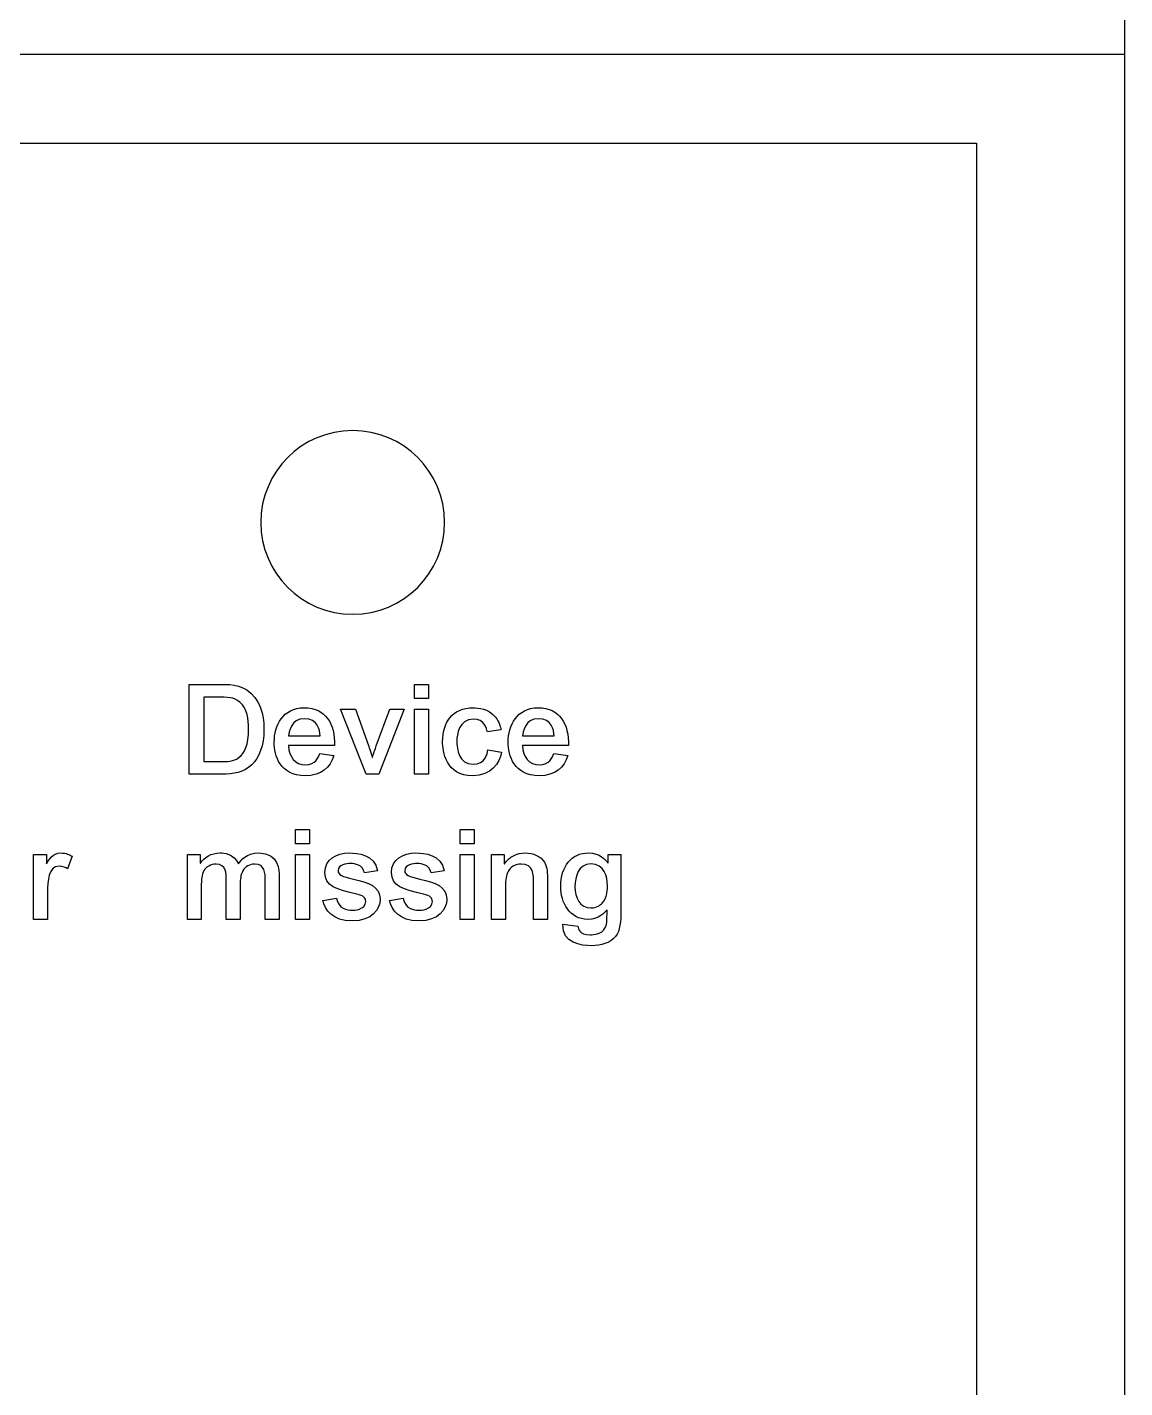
# Model space of a CAD drawing. Header units: millimetres. Extents: x 2151 to 5908, y -441 to 3322.
# Drawn here: x 3584.16 to 3602.67, y 3238.16 to 3261.12 of the extents above; entities that cross this region are included whole.
import ezdxf

# ---------------------------------------------------------------- set-up
doc = ezdxf.new("R2010")
doc.units = ezdxf.units.MM
doc.layers.add('Beschriftung', color=7, linetype='Continuous')
doc.layers.add('Gehäuse', color=7, linetype='Continuous')

# ---------------------------------------------------------------- blocks, each defined once
blk = doc.blocks.new('Gehäuse_6_TE')
at = {"layer": 'Gehäuse'}
blk.add_line((0, 68), (108, 68), dxfattribs=at)
for points in [[(0, 0), (108, 0), (108, 91), (0, 91)], [(2.5, 66.5), (105.5, 66.5), (105.5, 24.5), (2.5, 24.5)]]:
    blk.add_lwpolyline(points, close=True, dxfattribs=at)
blk = doc.blocks.new('STC-0960.01')
at = {"layer": 'Beschriftung'}
for points, knots in [([(94.979, 61.65), (95.835, 61.65), (96.529, 60.956), (96.529, 60.1), (96.529, 60.1), (96.529, 59.244), (95.835, 58.55), (94.979, 58.55), (94.979, 58.55), (94.124, 58.55), (93.429, 59.244), (93.429, 60.1), (93.429, 60.1), (93.429, 60.956), (94.124, 61.65), (94.979, 61.65)], [0, 0, 0, 0, 0.2, 0.2, 0.2, 0.2, 0.4, 0.4, 0.4, 0.4, 0.6, 0.6, 0.6, 0.6, 1, 1, 1, 1]), ([(92.221, 55.852), (92.221, 55.852), (92.782, 55.852), (92.782, 55.852), (92.782, 55.852), (92.953, 55.852), (93.15, 55.883), (93.277, 56.012), (93.277, 56.012), (93.398, 56.135), (93.483, 56.326), (93.483, 56.609), (93.483, 56.609), (93.483, 56.906), (93.398, 57.054), (93.326, 57.149), (93.326, 57.149), (93.163, 57.363), (92.947, 57.367), (92.761, 57.367), (92.761, 57.367), (92.761, 57.367), (92.221, 57.367), (92.221, 57.367), (92.221, 57.367), (92.221, 57.367), (92.221, 55.852), (92.221, 55.852)], [0, 0, 0, 0, 0.125, 0.125, 0.125, 0.125, 0.25, 0.25, 0.25, 0.25, 0.375, 0.375, 0.375, 0.375, 0.5, 0.5, 0.5, 0.5, 0.625, 0.625, 0.625, 0.625, 0.75, 0.75, 0.75, 0.75, 1, 1, 1, 1]), ([(96.021, 57.128), (96.021, 57.128), (96.256, 57.128), (96.256, 57.128), (96.256, 57.128), (96.256, 57.128), (96.256, 57.367), (96.256, 57.367), (96.256, 57.367), (96.256, 57.367), (96.021, 57.367), (96.021, 57.367), (96.021, 57.367), (96.021, 57.367), (96.021, 57.128), (96.021, 57.128)], [0, 0, 0, 0, 0.2, 0.2, 0.2, 0.2, 0.4, 0.4, 0.4, 0.4, 0.6, 0.6, 0.6, 0.6, 1, 1, 1, 1]), ([(92.471, 57.153), (92.471, 57.153), (92.704, 57.153), (92.704, 57.153), (92.704, 57.153), (92.858, 57.153), (92.979, 57.153), (93.076, 57.069), (93.076, 57.069), (93.201, 56.959), (93.224, 56.774), (93.224, 56.62), (93.224, 56.62), (93.224, 56.072), (92.956, 56.065), (92.75, 56.065), (92.75, 56.065), (92.75, 56.065), (92.471, 56.065), (92.471, 56.065), (92.471, 56.065), (92.471, 56.065), (92.471, 57.153), (92.471, 57.153)], [0, 0, 0, 0, 0.142857, 0.142857, 0.142857, 0.142857, 0.285714, 0.285714, 0.285714, 0.285714, 0.428571, 0.428571, 0.428571, 0.428571, 0.571429, 0.571429, 0.571429, 0.571429, 0.714286, 0.714286, 0.714286, 0.714286, 1, 1, 1, 1]), ([(94.672, 56.334), (94.681, 56.698), (94.526, 56.973), (94.16, 56.973), (94.16, 56.973), (93.798, 56.973), (93.656, 56.673), (93.656, 56.393), (93.656, 56.393), (93.656, 56.167), (93.751, 55.826), (94.179, 55.826), (94.179, 55.826), (94.45, 55.826), (94.602, 55.968), (94.662, 56.167), (94.662, 56.167), (94.662, 56.167), (94.425, 56.203), (94.425, 56.203), (94.425, 56.203), (94.401, 56.133), (94.351, 56.01), (94.185, 56.01), (94.185, 56.01), (94.008, 56.01), (93.904, 56.146), (93.898, 56.334), (93.898, 56.334), (93.898, 56.334), (94.672, 56.334), (94.672, 56.334)], [0, 0, 0, 0, 0.111111, 0.111111, 0.111111, 0.111111, 0.222222, 0.222222, 0.222222, 0.222222, 0.333333, 0.333333, 0.333333, 0.333333, 0.444444, 0.444444, 0.444444, 0.444444, 0.555556, 0.555556, 0.555556, 0.555556, 0.666667, 0.666667, 0.666667, 0.666667, 0.777778, 0.777778, 0.777778, 0.777778, 1, 1, 1, 1]), ([(95.847, 56.948), (95.847, 56.948), (95.606, 56.948), (95.606, 56.948), (95.606, 56.948), (95.606, 56.948), (95.377, 56.33), (95.377, 56.33), (95.377, 56.33), (95.358, 56.277), (95.328, 56.19), (95.314, 56.135), (95.314, 56.135), (95.314, 56.135), (95.309, 56.135), (95.309, 56.135), (95.309, 56.135), (95.303, 56.165), (95.256, 56.307), (95.246, 56.338), (95.246, 56.338), (95.246, 56.338), (95.024, 56.948), (95.024, 56.948), (95.024, 56.948), (95.024, 56.948), (94.776, 56.948), (94.776, 56.948), (94.776, 56.948), (94.776, 56.948), (95.206, 55.852), (95.206, 55.852), (95.206, 55.852), (95.206, 55.852), (95.422, 55.852), (95.422, 55.852), (95.422, 55.852), (95.422, 55.852), (95.847, 56.948), (95.847, 56.948)], [0, 0, 0, 0, 0.090909, 0.090909, 0.090909, 0.090909, 0.181818, 0.181818, 0.181818, 0.181818, 0.272727, 0.272727, 0.272727, 0.272727, 0.363636, 0.363636, 0.363636, 0.363636, 0.454545, 0.454545, 0.454545, 0.454545, 0.545455, 0.545455, 0.545455, 0.545455, 0.636364, 0.636364, 0.636364, 0.636364, 0.727273, 0.727273, 0.727273, 0.727273, 0.818182, 0.818182, 0.818182, 0.818182, 1, 1, 1, 1]), ([(96.021, 55.852), (96.021, 55.852), (96.256, 55.852), (96.256, 55.852), (96.256, 55.852), (96.256, 55.852), (96.256, 56.948), (96.256, 56.948), (96.256, 56.948), (96.256, 56.948), (96.021, 56.948), (96.021, 56.948), (96.021, 56.948), (96.021, 56.948), (96.021, 55.852), (96.021, 55.852)], [0, 0, 0, 0, 0.2, 0.2, 0.2, 0.2, 0.4, 0.4, 0.4, 0.4, 0.6, 0.6, 0.6, 0.6, 1, 1, 1, 1]), ([(97.259, 56.262), (97.248, 56.201), (97.219, 56.019), (97.011, 56.019), (97.011, 56.019), (96.766, 56.019), (96.736, 56.283), (96.736, 56.412), (96.736, 56.412), (96.736, 56.516), (96.764, 56.781), (97.018, 56.781), (97.018, 56.781), (97.202, 56.781), (97.236, 56.626), (97.25, 56.565), (97.25, 56.565), (97.25, 56.565), (97.479, 56.603), (97.479, 56.603), (97.479, 56.603), (97.468, 56.654), (97.454, 56.73), (97.384, 56.819), (97.384, 56.819), (97.272, 56.961), (97.085, 56.973), (97.013, 56.973), (97.013, 56.973), (96.651, 56.973), (96.495, 56.713), (96.495, 56.4), (96.495, 56.4), (96.495, 56.245), (96.546, 55.826), (97.005, 55.826), (97.005, 55.826), (97.314, 55.826), (97.454, 56.032), (97.49, 56.226), (97.49, 56.226), (97.49, 56.226), (97.259, 56.262), (97.259, 56.262)], [0, 0, 0, 0, 0.083333, 0.083333, 0.083333, 0.083333, 0.166667, 0.166667, 0.166667, 0.166667, 0.25, 0.25, 0.25, 0.25, 0.333333, 0.333333, 0.333333, 0.333333, 0.416667, 0.416667, 0.416667, 0.416667, 0.5, 0.5, 0.5, 0.5, 0.583333, 0.583333, 0.583333, 0.583333, 0.666667, 0.666667, 0.666667, 0.666667, 0.75, 0.75, 0.75, 0.75, 0.833333, 0.833333, 0.833333, 0.833333, 1, 1, 1, 1]), ([(98.618, 56.334), (98.626, 56.698), (98.472, 56.973), (98.106, 56.973), (98.106, 56.973), (97.744, 56.973), (97.602, 56.673), (97.602, 56.393), (97.602, 56.393), (97.602, 56.167), (97.697, 55.826), (98.125, 55.826), (98.125, 55.826), (98.396, 55.826), (98.548, 55.968), (98.607, 56.167), (98.607, 56.167), (98.607, 56.167), (98.37, 56.203), (98.37, 56.203), (98.37, 56.203), (98.347, 56.133), (98.296, 56.01), (98.131, 56.01), (98.131, 56.01), (97.953, 56.01), (97.849, 56.146), (97.843, 56.334), (97.843, 56.334), (97.843, 56.334), (98.618, 56.334), (98.618, 56.334)], [0, 0, 0, 0, 0.111111, 0.111111, 0.111111, 0.111111, 0.222222, 0.222222, 0.222222, 0.222222, 0.333333, 0.333333, 0.333333, 0.333333, 0.444444, 0.444444, 0.444444, 0.444444, 0.555556, 0.555556, 0.555556, 0.555556, 0.666667, 0.666667, 0.666667, 0.666667, 0.777778, 0.777778, 0.777778, 0.777778, 1, 1, 1, 1]), ([(93.898, 56.501), (93.902, 56.55), (93.936, 56.789), (94.168, 56.789), (94.168, 56.789), (94.386, 56.789), (94.425, 56.599), (94.431, 56.501), (94.431, 56.501), (94.431, 56.501), (93.898, 56.501), (93.898, 56.501)], [0, 0, 0, 0, 0.25, 0.25, 0.25, 0.25, 0.5, 0.5, 0.5, 0.5, 1, 1, 1, 1]), ([(97.843, 56.501), (97.847, 56.55), (97.881, 56.789), (98.114, 56.789), (98.114, 56.789), (98.332, 56.789), (98.37, 56.599), (98.377, 56.501), (98.377, 56.501), (98.377, 56.501), (97.843, 56.501), (97.843, 56.501)], [0, 0, 0, 0, 0.25, 0.25, 0.25, 0.25, 0.5, 0.5, 0.5, 0.5, 1, 1, 1, 1]), ([(94.014, 54.679), (94.014, 54.679), (94.249, 54.679), (94.249, 54.679), (94.249, 54.679), (94.249, 54.679), (94.249, 54.918), (94.249, 54.918), (94.249, 54.918), (94.249, 54.918), (94.014, 54.918), (94.014, 54.918), (94.014, 54.918), (94.014, 54.918), (94.014, 54.679), (94.014, 54.679)], [0, 0, 0, 0, 0.2, 0.2, 0.2, 0.2, 0.4, 0.4, 0.4, 0.4, 0.6, 0.6, 0.6, 0.6, 1, 1, 1, 1]), ([(96.791, 54.679), (96.791, 54.679), (97.026, 54.679), (97.026, 54.679), (97.026, 54.679), (97.026, 54.679), (97.026, 54.918), (97.026, 54.918), (97.026, 54.918), (97.026, 54.918), (96.791, 54.918), (96.791, 54.918), (96.791, 54.918), (96.791, 54.918), (96.791, 54.679), (96.791, 54.679)], [0, 0, 0, 0, 0.2, 0.2, 0.2, 0.2, 0.4, 0.4, 0.4, 0.4, 0.6, 0.6, 0.6, 0.6, 1, 1, 1, 1]), ([(89.832, 53.866), (89.832, 54.044), (89.848, 54.302), (90.028, 54.302), (90.028, 54.302), (90.098, 54.302), (90.143, 54.275), (90.172, 54.258), (90.172, 54.258), (90.172, 54.258), (90.249, 54.467), (90.249, 54.467), (90.249, 54.467), (90.208, 54.49), (90.147, 54.524), (90.052, 54.524), (90.052, 54.524), (89.925, 54.524), (89.855, 54.412), (89.817, 54.338), (89.817, 54.338), (89.817, 54.338), (89.813, 54.338), (89.813, 54.338), (89.813, 54.338), (89.813, 54.338), (89.813, 54.499), (89.813, 54.499), (89.813, 54.499), (89.813, 54.499), (89.597, 54.499), (89.597, 54.499), (89.597, 54.499), (89.597, 54.499), (89.597, 53.403), (89.597, 53.403), (89.597, 53.403), (89.597, 53.403), (89.832, 53.403), (89.832, 53.403), (89.832, 53.403), (89.832, 53.403), (89.832, 53.866), (89.832, 53.866)], [0, 0, 0, 0, 0.083333, 0.083333, 0.083333, 0.083333, 0.166667, 0.166667, 0.166667, 0.166667, 0.25, 0.25, 0.25, 0.25, 0.333333, 0.333333, 0.333333, 0.333333, 0.416667, 0.416667, 0.416667, 0.416667, 0.5, 0.5, 0.5, 0.5, 0.583333, 0.583333, 0.583333, 0.583333, 0.666667, 0.666667, 0.666667, 0.666667, 0.75, 0.75, 0.75, 0.75, 0.833333, 0.833333, 0.833333, 0.833333, 1, 1, 1, 1]), ([(92.191, 53.403), (92.191, 53.403), (92.426, 53.403), (92.426, 53.403), (92.426, 53.403), (92.426, 53.403), (92.426, 53.955), (92.426, 53.955), (92.426, 53.955), (92.426, 54.078), (92.433, 54.152), (92.471, 54.226), (92.471, 54.226), (92.503, 54.285), (92.585, 54.336), (92.676, 54.336), (92.676, 54.336), (92.846, 54.336), (92.848, 54.171), (92.848, 54.063), (92.848, 54.063), (92.848, 54.063), (92.848, 53.403), (92.848, 53.403), (92.848, 53.403), (92.848, 53.403), (93.083, 53.403), (93.083, 53.403), (93.083, 53.403), (93.083, 53.403), (93.083, 53.989), (93.083, 53.989), (93.083, 53.989), (93.083, 54.084), (93.087, 54.148), (93.127, 54.224), (93.127, 54.224), (93.161, 54.289), (93.246, 54.336), (93.326, 54.336), (93.326, 54.336), (93.504, 54.336), (93.504, 54.179), (93.504, 54.065), (93.504, 54.065), (93.504, 54.065), (93.504, 53.403), (93.504, 53.403), (93.504, 53.403), (93.504, 53.403), (93.739, 53.403), (93.739, 53.403), (93.739, 53.403), (93.739, 53.403), (93.739, 54.133), (93.739, 54.133), (93.739, 54.133), (93.739, 54.217), (93.739, 54.524), (93.394, 54.524), (93.394, 54.524), (93.184, 54.524), (93.091, 54.395), (93.053, 54.34), (93.053, 54.34), (92.977, 54.516), (92.799, 54.524), (92.744, 54.524), (92.744, 54.524), (92.589, 54.524), (92.479, 54.45), (92.41, 54.349), (92.41, 54.349), (92.41, 54.349), (92.405, 54.349), (92.405, 54.349), (92.405, 54.349), (92.405, 54.349), (92.405, 54.499), (92.405, 54.499), (92.405, 54.499), (92.405, 54.499), (92.191, 54.499), (92.191, 54.499), (92.191, 54.499), (92.191, 54.499), (92.191, 53.403), (92.191, 53.403)], [0, 0, 0, 0, 0.043478, 0.043478, 0.043478, 0.043478, 0.086957, 0.086957, 0.086957, 0.086957, 0.130435, 0.130435, 0.130435, 0.130435, 0.173913, 0.173913, 0.173913, 0.173913, 0.217391, 0.217391, 0.217391, 0.217391, 0.26087, 0.26087, 0.26087, 0.26087, 0.304348, 0.304348, 0.304348, 0.304348, 0.347826, 0.347826, 0.347826, 0.347826, 0.391304, 0.391304, 0.391304, 0.391304, 0.434783, 0.434783, 0.434783, 0.434783, 0.478261, 0.478261, 0.478261, 0.478261, 0.521739, 0.521739, 0.521739, 0.521739, 0.565217, 0.565217, 0.565217, 0.565217, 0.608696, 0.608696, 0.608696, 0.608696, 0.652174, 0.652174, 0.652174, 0.652174, 0.695652, 0.695652, 0.695652, 0.695652, 0.73913, 0.73913, 0.73913, 0.73913, 0.782609, 0.782609, 0.782609, 0.782609, 0.826087, 0.826087, 0.826087, 0.826087, 0.869565, 0.869565, 0.869565, 0.869565, 0.913043, 0.913043, 0.913043, 0.913043, 1, 1, 1, 1]), ([(94.014, 53.403), (94.014, 53.403), (94.249, 53.403), (94.249, 53.403), (94.249, 53.403), (94.249, 53.403), (94.249, 54.499), (94.249, 54.499), (94.249, 54.499), (94.249, 54.499), (94.014, 54.499), (94.014, 54.499), (94.014, 54.499), (94.014, 54.499), (94.014, 53.403), (94.014, 53.403)], [0, 0, 0, 0, 0.2, 0.2, 0.2, 0.2, 0.4, 0.4, 0.4, 0.4, 0.6, 0.6, 0.6, 0.6, 1, 1, 1, 1]), ([(95.4, 54.224), (95.348, 54.499), (95.068, 54.524), (94.922, 54.524), (94.922, 54.524), (94.702, 54.524), (94.509, 54.41), (94.509, 54.196), (94.509, 54.196), (94.509, 53.963), (94.71, 53.906), (95.049, 53.828), (95.049, 53.828), (95.168, 53.8), (95.199, 53.762), (95.199, 53.707), (95.199, 53.707), (95.199, 53.561), (95, 53.557), (94.967, 53.557), (94.967, 53.557), (94.886, 53.557), (94.738, 53.58), (94.708, 53.76), (94.708, 53.76), (94.708, 53.76), (94.475, 53.724), (94.475, 53.724), (94.475, 53.724), (94.507, 53.563), (94.638, 53.377), (94.969, 53.377), (94.969, 53.377), (95.309, 53.377), (95.441, 53.57), (95.441, 53.741), (95.441, 53.741), (95.441, 53.963), (95.248, 54.023), (94.99, 54.082), (94.99, 54.082), (94.795, 54.126), (94.732, 54.156), (94.732, 54.226), (94.732, 54.226), (94.732, 54.327), (94.876, 54.344), (94.945, 54.344), (94.945, 54.344), (95.015, 54.344), (95.151, 54.327), (95.176, 54.186), (95.176, 54.186), (95.176, 54.186), (95.4, 54.224), (95.4, 54.224)], [0, 0, 0, 0, 0.066667, 0.066667, 0.066667, 0.066667, 0.133333, 0.133333, 0.133333, 0.133333, 0.2, 0.2, 0.2, 0.2, 0.266667, 0.266667, 0.266667, 0.266667, 0.333333, 0.333333, 0.333333, 0.333333, 0.4, 0.4, 0.4, 0.4, 0.466667, 0.466667, 0.466667, 0.466667, 0.533333, 0.533333, 0.533333, 0.533333, 0.6, 0.6, 0.6, 0.6, 0.666667, 0.666667, 0.666667, 0.666667, 0.733333, 0.733333, 0.733333, 0.733333, 0.8, 0.8, 0.8, 0.8, 0.866667, 0.866667, 0.866667, 0.866667, 1, 1, 1, 1]), ([(96.524, 54.224), (96.472, 54.499), (96.192, 54.524), (96.046, 54.524), (96.046, 54.524), (95.826, 54.524), (95.633, 54.41), (95.633, 54.196), (95.633, 54.196), (95.633, 53.963), (95.834, 53.906), (96.173, 53.828), (96.173, 53.828), (96.292, 53.8), (96.323, 53.762), (96.323, 53.707), (96.323, 53.707), (96.323, 53.561), (96.124, 53.557), (96.091, 53.557), (96.091, 53.557), (96.01, 53.557), (95.862, 53.58), (95.832, 53.76), (95.832, 53.76), (95.832, 53.76), (95.599, 53.724), (95.599, 53.724), (95.599, 53.724), (95.631, 53.563), (95.762, 53.377), (96.093, 53.377), (96.093, 53.377), (96.433, 53.377), (96.565, 53.57), (96.565, 53.741), (96.565, 53.741), (96.565, 53.963), (96.372, 54.023), (96.114, 54.082), (96.114, 54.082), (95.919, 54.126), (95.856, 54.156), (95.856, 54.226), (95.856, 54.226), (95.856, 54.327), (96, 54.344), (96.069, 54.344), (96.069, 54.344), (96.139, 54.344), (96.275, 54.327), (96.3, 54.186), (96.3, 54.186), (96.3, 54.186), (96.524, 54.224), (96.524, 54.224)], [0, 0, 0, 0, 0.066667, 0.066667, 0.066667, 0.066667, 0.133333, 0.133333, 0.133333, 0.133333, 0.2, 0.2, 0.2, 0.2, 0.266667, 0.266667, 0.266667, 0.266667, 0.333333, 0.333333, 0.333333, 0.333333, 0.4, 0.4, 0.4, 0.4, 0.466667, 0.466667, 0.466667, 0.466667, 0.533333, 0.533333, 0.533333, 0.533333, 0.6, 0.6, 0.6, 0.6, 0.666667, 0.666667, 0.666667, 0.666667, 0.733333, 0.733333, 0.733333, 0.733333, 0.8, 0.8, 0.8, 0.8, 0.866667, 0.866667, 0.866667, 0.866667, 1, 1, 1, 1]), ([(96.791, 53.403), (96.791, 53.403), (97.026, 53.403), (97.026, 53.403), (97.026, 53.403), (97.026, 53.403), (97.026, 54.499), (97.026, 54.499), (97.026, 54.499), (97.026, 54.499), (96.791, 54.499), (96.791, 54.499), (96.791, 54.499), (96.791, 54.499), (96.791, 53.403), (96.791, 53.403)], [0, 0, 0, 0, 0.2, 0.2, 0.2, 0.2, 0.4, 0.4, 0.4, 0.4, 0.6, 0.6, 0.6, 0.6, 1, 1, 1, 1]), ([(97.32, 53.403), (97.32, 53.403), (97.555, 53.403), (97.555, 53.403), (97.555, 53.403), (97.555, 53.403), (97.555, 53.955), (97.555, 53.955), (97.555, 53.955), (97.555, 54.071), (97.566, 54.145), (97.6, 54.213), (97.6, 54.213), (97.634, 54.281), (97.725, 54.336), (97.822, 54.336), (97.822, 54.336), (98.029, 54.336), (98.029, 54.154), (98.029, 54.018), (98.029, 54.018), (98.029, 54.018), (98.029, 53.403), (98.029, 53.403), (98.029, 53.403), (98.029, 53.403), (98.264, 53.403), (98.264, 53.403), (98.264, 53.403), (98.264, 53.403), (98.264, 54.044), (98.264, 54.044), (98.264, 54.044), (98.264, 54.194), (98.264, 54.268), (98.212, 54.368), (98.212, 54.368), (98.159, 54.467), (98.021, 54.524), (97.892, 54.524), (97.892, 54.524), (97.75, 54.524), (97.617, 54.459), (97.541, 54.342), (97.541, 54.342), (97.541, 54.342), (97.536, 54.342), (97.536, 54.342), (97.536, 54.342), (97.536, 54.342), (97.536, 54.499), (97.536, 54.499), (97.536, 54.499), (97.536, 54.499), (97.32, 54.499), (97.32, 54.499), (97.32, 54.499), (97.32, 54.499), (97.32, 53.403), (97.32, 53.403)], [0, 0, 0, 0, 0.0625, 0.0625, 0.0625, 0.0625, 0.125, 0.125, 0.125, 0.125, 0.1875, 0.1875, 0.1875, 0.1875, 0.25, 0.25, 0.25, 0.25, 0.3125, 0.3125, 0.3125, 0.3125, 0.375, 0.375, 0.375, 0.375, 0.4375, 0.4375, 0.4375, 0.4375, 0.5, 0.5, 0.5, 0.5, 0.5625, 0.5625, 0.5625, 0.5625, 0.625, 0.625, 0.625, 0.625, 0.6875, 0.6875, 0.6875, 0.6875, 0.75, 0.75, 0.75, 0.75, 0.8125, 0.8125, 0.8125, 0.8125, 0.875, 0.875, 0.875, 0.875, 1, 1, 1, 1]), ([(98.525, 53.32), (98.512, 52.998), (98.83, 52.958), (99.012, 52.958), (99.012, 52.958), (99.164, 52.958), (99.316, 53), (99.412, 53.116), (99.412, 53.116), (99.49, 53.212), (99.503, 53.381), (99.503, 53.534), (99.503, 53.534), (99.503, 53.534), (99.503, 54.499), (99.503, 54.499), (99.503, 54.499), (99.503, 54.499), (99.285, 54.499), (99.285, 54.499), (99.285, 54.499), (99.285, 54.499), (99.285, 54.357), (99.285, 54.357), (99.285, 54.357), (99.285, 54.357), (99.28, 54.357), (99.28, 54.357), (99.28, 54.357), (99.244, 54.408), (99.151, 54.524), (98.954, 54.524), (98.954, 54.524), (98.669, 54.524), (98.487, 54.298), (98.487, 53.957), (98.487, 53.957), (98.487, 53.686), (98.637, 53.403), (98.946, 53.403), (98.946, 53.403), (99.136, 53.403), (99.23, 53.517), (99.263, 53.561), (99.263, 53.561), (99.263, 53.561), (99.268, 53.561), (99.268, 53.561), (99.268, 53.561), (99.268, 53.349), (99.268, 53.313), (99.234, 53.252), (99.234, 53.252), (99.183, 53.157), (99.039, 53.142), (98.982, 53.142), (98.982, 53.142), (98.8, 53.142), (98.783, 53.241), (98.777, 53.288), (98.777, 53.288), (98.777, 53.288), (98.525, 53.32), (98.525, 53.32)], [0, 0, 0, 0, 0.058824, 0.058824, 0.058824, 0.058824, 0.117647, 0.117647, 0.117647, 0.117647, 0.176471, 0.176471, 0.176471, 0.176471, 0.235294, 0.235294, 0.235294, 0.235294, 0.294118, 0.294118, 0.294118, 0.294118, 0.352941, 0.352941, 0.352941, 0.352941, 0.411765, 0.411765, 0.411765, 0.411765, 0.470588, 0.470588, 0.470588, 0.470588, 0.529412, 0.529412, 0.529412, 0.529412, 0.588235, 0.588235, 0.588235, 0.588235, 0.647059, 0.647059, 0.647059, 0.647059, 0.705882, 0.705882, 0.705882, 0.705882, 0.764706, 0.764706, 0.764706, 0.764706, 0.823529, 0.823529, 0.823529, 0.823529, 0.882353, 0.882353, 0.882353, 0.882353, 1, 1, 1, 1]), ([(98.997, 54.34), (99.223, 54.34), (99.276, 54.114), (99.276, 53.976), (99.276, 53.976), (99.276, 53.93), (99.272, 53.758), (99.189, 53.678), (99.189, 53.678), (99.16, 53.646), (99.094, 53.595), (98.997, 53.595), (98.997, 53.595), (98.808, 53.595), (98.728, 53.767), (98.728, 53.957), (98.728, 53.957), (98.728, 54.122), (98.783, 54.34), (98.997, 54.34)], [0, 0, 0, 0, 0.166667, 0.166667, 0.166667, 0.166667, 0.333333, 0.333333, 0.333333, 0.333333, 0.5, 0.5, 0.5, 0.5, 0.666667, 0.666667, 0.666667, 0.666667, 1, 1, 1, 1])]:
    blk.add_open_spline(points, degree=3, knots=knots, dxfattribs=at)
blk.add_blockref('Gehäuse_6_TE', (0, 0))
blk = doc.blocks.new('MDT_CAD_STC-096001')
blk.add_blockref('STC-0960.01', (10, 10))

msp = doc.modelspace()

# ---------------------------------------------------------------- block references
msp.add_blockref('MDT_CAD_STC-096001', (3484.666, 3182.661))

doc.saveas('drawing.dxf')
